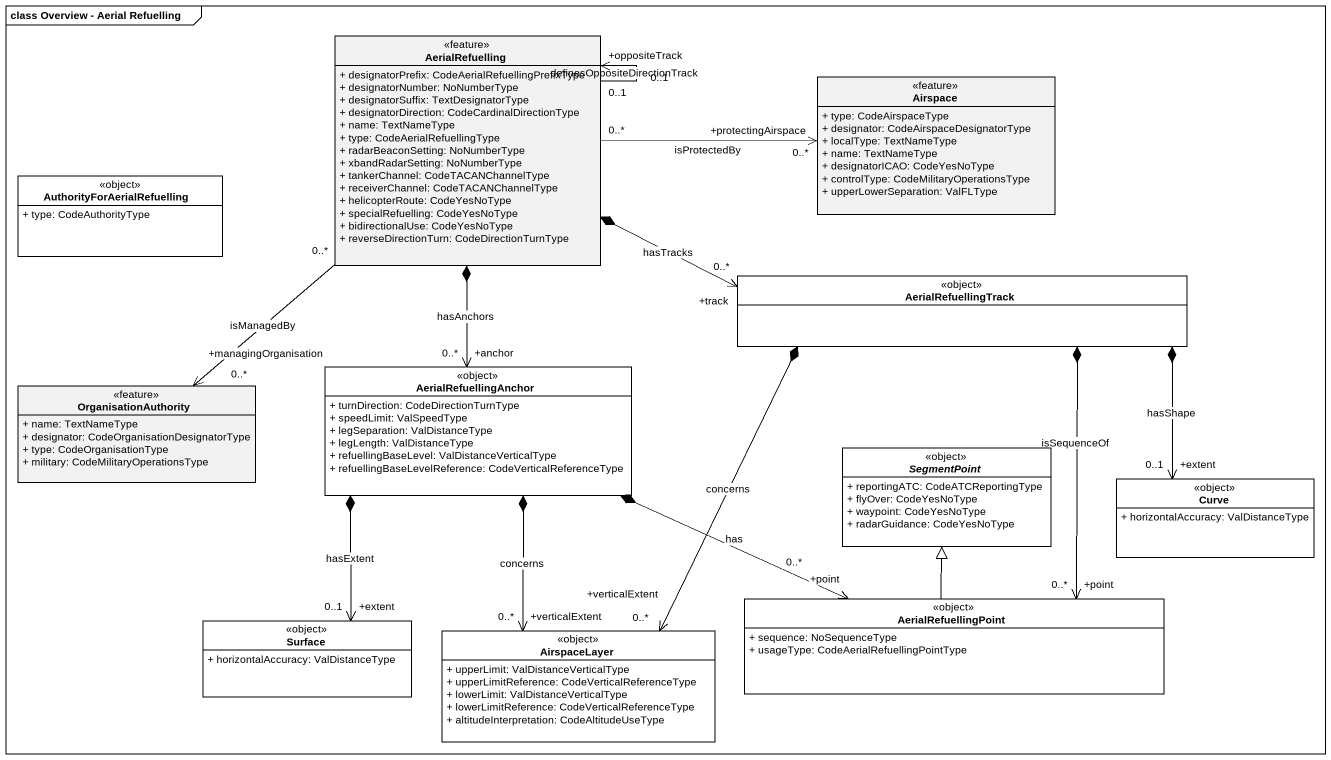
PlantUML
@startuml
mainframe class Overview - Aerial Refuelling
hide circle
hide empty members
skinparam classAttributeIconSize 0
class AerialRefuelling <<feature>> {
  + designatorPrefix: CodeAerialRefuellingPrefixType
  + designatorNumber: NoNumberType
  + designatorSuffix: TextDesignatorType
  + designatorDirection: CodeCardinalDirectionType
  + name: TextNameType
  + type: CodeAerialRefuellingType
  + radarBeaconSetting: NoNumberType
  + xbandRadarSetting: NoNumberType
  + tankerChannel: CodeTACANChannelType
  + receiverChannel: CodeTACANChannelType
  + helicopterRoute: CodeYesNoType
  + specialRefuelling: CodeYesNoType
  + bidirectionalUse: CodeYesNoType
  + reverseDirectionTurn: CodeDirectionTurnType
}
class Airspace <<feature>> {
  + type: CodeAirspaceType
  + designator: CodeAirspaceDesignatorType
  + localType: TextNameType
  + name: TextNameType
  + designatorICAO: CodeYesNoType
  + controlType: CodeMilitaryOperationsType
  + upperLowerSeparation: ValFLType
}
class AuthorityForAerialRefuelling <<object>> #FFFFFF {
  + type: CodeAuthorityType
}
class AerialRefuellingTrack <<object>> #FFFFFF
class OrganisationAuthority <<feature>> {
  + name: TextNameType
  + designator: CodeOrganisationDesignatorType
  + type: CodeOrganisationType
  + military: CodeMilitaryOperationsType
}
class AerialRefuellingAnchor <<object>> #FFFFFF {
  + turnDirection: CodeDirectionTurnType
  + speedLimit: ValSpeedType
  + legSeparation: ValDistanceType
  + legLength: ValDistanceType
  + refuellingBaseLevel: ValDistanceVerticalType
  + refuellingBaseLevelReference: CodeVerticalReferenceType
}
abstract class SegmentPoint <<object>> #FFFFFF {
  + reportingATC: CodeATCReportingType
  + flyOver: CodeYesNoType
  + waypoint: CodeYesNoType
  + radarGuidance: CodeYesNoType
}
class Curve <<object>> #FFFFFF {
  + horizontalAccuracy: ValDistanceType
}
class Surface <<object>> #FFFFFF {
  + horizontalAccuracy: ValDistanceType
}
class AerialRefuellingPoint <<object>> #FFFFFF {
  + sequence: NoSequenceType
  + usageType: CodeAerialRefuellingPointType
}
class AirspaceLayer <<object>> #FFFFFF {
  + upperLimit: ValDistanceVerticalType
  + upperLimitReference: CodeVerticalReferenceType
  + lowerLimit: ValDistanceVerticalType
  + lowerLimitReference: CodeVerticalReferenceType
  + altitudeInterpretation: CodeAltitudeUseType
}
AerialRefuelling "0..1" --> "+oppositeTrack\n0..1" AerialRefuelling : definesOppositeDirectionTrack
AerialRefuelling "0..*" -right-> "+protectingAirspace\n0..*" Airspace : isProtectedBy
AerialRefuelling *-right-> "+track\n0..*" AerialRefuellingTrack : hasTracks
AerialRefuelling "0..*" --> "+managingOrganisation\n0..*" OrganisationAuthority : isManagedBy
AerialRefuelling *--> "+anchor\n0..*" AerialRefuellingAnchor : hasAnchors
AerialRefuellingTrack *--> "+extent\n0..1" Curve : hasShape
AerialRefuellingTrack *--> "+point\n0..*" AerialRefuellingPoint : isSequenceOf
AerialRefuellingTrack *--> "+verticalExtent\n0..*" AirspaceLayer : concerns
AerialRefuellingAnchor *--> "+extent\n0..1" Surface : hasExtent
AerialRefuellingAnchor *-right-> "+point\n0..*" AerialRefuellingPoint : has
AerialRefuellingAnchor *--> "+verticalExtent\n0..*" AirspaceLayer : concerns
AerialRefuellingPoint -up-|> SegmentPoint
@enduml
